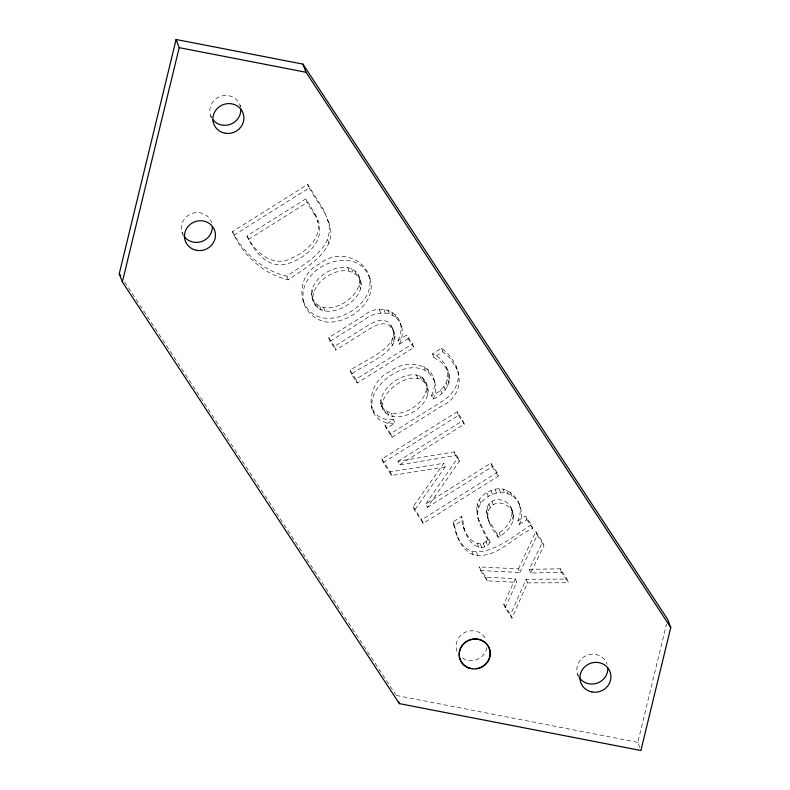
<?xml version="1.0" encoding="UTF-8"?>
<svg xmlns="http://www.w3.org/2000/svg" width="790" height="790" viewBox="0 0 790 790"><rect width="100%" height="100%" fill="white"/><g stroke="black" fill="none" stroke-linecap="round" stroke-linejoin="round"><path stroke-width="0.59" stroke-dasharray="3.95 2.96" d="M380.74 403.236C379.872 381.491 425.711 358.453 428.141 390.853C427.795 412.005 386.428 430.382 380.74 403.236L382.903 409.526M382.123 406.86C381.215 388.976 417.406 364.931 427.301 386.873M351.51 374.243L350.138 370.609C361.089 361 410.948 344.312 387.307 321.49L382.281 320.069L376.109 321.194L368.703 324.927L334.466 346.435L335.839 350.059L370.076 328.551L377.482 324.818L383.654 323.693L388.68 325.115C412.331 347.936 362.462 364.625 351.51 374.243L357.268 383.002L413.851 347.462L412.479 343.838L406.722 335.079L398.032 340.529L399.414 344.163L408.104 338.703L406.722 335.079M381.521 405.902C393.785 425.287 431.389 403.147 425.928 383.249M311.448 293.811C312.485 270.279 358.798 252.563 361.297 284.933C359.44 307.735 314.055 326.092 311.448 293.811L313.62 301.484M312.82 297.435C313.808 277.102 350.484 258.221 360.813 281.359M446.419 367.686C454.694 380.237 445.165 394.171 432.94 399.217L431.567 395.593C452.611 387.554 453.351 362.966 432.486 353.871L441.531 348.183C461.765 363.301 468.115 393.114 441.62 406.139L392.057 437.265L386.3 428.506L384.928 424.882L393.519 419.49L394.891 423.114L386.3 428.506M498.342 537.348L496.959 533.724C513.263 526.663 520.343 501.462 497.048 499.329C477.427 504.03 490.393 527.71 498.342 537.348C507.476 532.193 517.657 520.867 511.979 509.836M312.238 297.86C322.537 321.5 363.133 298.501 359.44 277.734M489.919 523.74C485.317 515.831 488.269 504.099 498.421 502.954C504.958 502.973 511.031 507.417 513.352 513.461M517.924 520.758L525.557 515.969L531.305 524.728L532.687 528.352C513.668 536.459 496.179 559.962 473.171 554.718C460.294 549.327 455.978 534.277 452.986 521.864L461.577 516.472L462.96 520.096A39.352 37.407 -20.8 0 0 468.845 539.057C472.746 546.512 484.3 551.292 489.701 542.779C478.691 524.58 465.053 497.552 495.073 489.257C513.184 485.021 527.157 509.175 519.297 524.392L517.924 520.758L519.869 515.169L520.373 509.817L519.425 504.711M479.145 521.607C469.388 494.747 512.7 479.49 520.798 508.335M639.732 747.439L637.797 742.343L666.493 624.13M232.487 231.608C243.656 253.314 262.715 270.595 286.839 276.214C305.068 263.238 337.577 247.033 327.386 219.107C341.981 248.416 307.498 266.309 288.222 279.838C262.971 273.903 242.649 255.121 232.487 231.608L307.725 184.366L323.712 209.903L328.768 222.731M398.032 340.529C410.326 315.911 382.676 299.44 363.311 315.941L328.709 337.676L330.092 341.3L335.839 350.059M399.414 344.163C402.545 337.715 403.68 329.963 400.402 323.357M431.567 395.593C444.889 366.382 409.22 355.925 389.816 371.586C365.859 381.758 362.106 425.464 394.891 423.114M432.94 399.217C436.643 392.699 436.416 384.779 433.256 378.104M511.96 618.165L510.577 614.531L526.081 579.248L567.013 579.1L568.395 582.724L527.463 582.872L511.96 618.165L505.175 607.826L503.793 604.202L515.297 578.695L485.85 577.213L479.066 566.884L518.487 568.889L519.869 572.513L480.438 570.508L479.066 566.884M505.175 607.826L516.67 582.319L515.297 578.695M518.487 568.889L535.808 531.581L542.592 541.92L543.974 545.544L530.623 573.017L561.611 572.394L568.395 582.724M519.869 572.513L537.19 535.215L535.808 531.581M530.623 573.017L529.241 569.393L542.592 541.92M425.988 503.793L457.963 457.617L454.211 451.91L398.061 461.281L399.434 464.905L455.583 455.534L459.336 461.251L427.36 507.417L425.988 503.793L490.807 463.088L496.999 472.509L498.381 476.133L423.144 523.375L414.543 510.291L413.17 506.667L443.832 463.266L445.204 466.89L414.543 510.291M486.403 541.239C480.182 547.273 471.156 541.515 467.473 535.432A39.352 37.407 -20.8 0 1 461.587 516.472M233.87 235.232L309.097 187.99L307.725 184.366M314.845 213.764C329.46 236.911 308.722 257.678 287.037 263.821C268.126 269.4 253.58 251.111 246.964 235.825L305.73 198.932L310.855 206.733L316.217 217.388L307.103 202.556L305.73 198.932M248.346 239.459L307.103 202.556M330.092 341.3L364.684 319.565C376.228 309.759 397.153 310.213 401.774 326.981M357.268 383.002L355.885 379.368L412.479 343.838M432.486 353.871L433.858 357.495L442.904 351.817L449.559 357.623L457.272 369.75M392.057 437.265L390.685 433.641L440.247 402.515C452.887 395.741 463.296 380.365 455.899 366.125M445.204 466.89L391.692 475.491L383.249 462.634L381.866 459.01L457.104 411.768L462.891 420.576L464.263 424.2L399.434 464.905M383.249 462.634L458.476 415.392L457.104 411.768M398.061 461.281L462.891 420.576M427.36 507.417L492.19 466.712L490.807 463.088M423.144 523.375L421.771 519.751L496.999 472.509M457.163 536.025L454.369 525.488L462.96 520.096M519.297 524.392L526.93 519.593L525.557 515.969M531.305 524.728C511.051 537.575 469.556 573.984 455.791 532.401M381.866 459.01L390.309 471.867L443.832 463.266M529.241 569.393L560.229 568.761L567.013 579.1M393.519 419.49C384.918 420.902 375.793 416.932 372.337 408.647L373.709 412.271M480.438 570.508L487.223 580.838L516.67 582.319M396.264 695.467L637.797 742.343M434.628 381.728C421.129 349.219 367.34 379.723 372.169 408.134L370.796 404.51M433.858 357.495L441.403 362.284L445.451 367.093L447.792 371.31M309.097 187.99L325.085 213.527M408.104 338.703L413.851 347.462M458.476 415.392L464.263 424.2M492.19 466.712L498.381 476.133M526.93 519.593L532.687 528.352M537.19 535.215L543.974 545.544M496.959 533.724L488.546 520.116M328.709 337.676L334.466 346.435M503.793 604.202L510.577 614.531M350.138 370.609L355.885 379.368M384.928 424.882L390.685 433.641M246.964 235.825C254.834 252.543 273.735 268.61 292.586 257.668C306.718 251.358 322.488 237.642 317.323 220.42L318.696 224.044M413.17 506.667L421.771 519.751M124.672 282.01L395.583 694.43M303.143 300.743C315.141 332.146 358.581 316.612 368.397 292.043C377.897 263.05 341.369 245.71 319.99 263.663C292.349 276.303 297.435 318.38 327.633 322.132C350.839 323.189 380.237 299.766 368.575 274.91M369.957 278.534C356.063 239.765 292.083 269.528 304.525 304.367M477.762 517.973L489.701 542.779L490.205 542.454L488.822 538.829L486.107 541.575L487.479 545.199M560.229 568.761L561.611 572.394M510.38 492.348L511.762 495.982M577.49 673.91L578.27 675.954M506.775 490.146L508.148 493.77M510.715 507.071L512.088 510.695M512.364 512.957L513.737 516.581M502.983 488.961L504.356 492.585M511.871 516.423L513.243 520.057M499.063 488.704L500.435 492.328M441.531 348.183L442.904 351.817M495.073 489.257L496.456 492.881M447.812 371.735L449.184 375.369M526.081 579.248L527.463 582.872M448.256 375.635L449.629 379.259M491.025 490.639L492.407 494.264M447.742 379.368L449.115 382.992M491.923 501.176L493.306 504.81M446.271 382.943L447.654 386.567M486.916 492.832L488.289 496.456M488.832 503.813L490.205 507.437M443.852 386.359L445.234 389.984M499.033 532.42L500.416 536.045M486.966 507.052L488.348 510.676M440.484 389.618L441.857 393.242M486.344 510.893L487.716 514.517M486.946 515.337L488.329 518.961M479.441 499.685L480.814 503.309M427.607 368.831L428.99 372.455M477.358 503.684L478.74 507.308M423.845 366.353L425.218 369.977M457.963 457.617L459.336 461.251M476.39 508.069L477.762 511.693M454.211 451.91L455.583 455.534M423.914 379.289L425.297 382.913M426.768 387.228L428.141 390.853M422.295 377.136L423.667 380.77M426.432 391.238L427.805 394.862M419.806 375.665L421.188 379.289M483.283 543.273L484.665 546.897M395.089 314.667L396.462 318.291M416.468 374.845L417.841 378.469M480.369 543.925L481.752 547.549M391.692 311.833L393.065 315.457M477.367 543.54L478.74 547.164M387.93 309.996L389.302 313.62M392.758 328.403L394.131 332.027M391.248 325.431L392.63 329.055M393.479 331.573L394.862 335.197M476.449 552.131L477.822 555.765M485.85 577.213L487.223 580.838M383.792 309.166L385.174 312.791M393.43 334.94L394.812 338.564M392.6 338.495L393.983 342.119M463.197 526.436L464.579 530.06M471.798 551.094L473.171 554.718M379.279 309.344L380.652 312.968M391.129 341.813L392.502 345.437M452.986 521.864L454.369 525.488M357.89 274.426L359.272 278.05M359.914 281.309L361.297 284.933M354.987 270.94L356.359 274.565M359.322 285.17L360.704 288.794M351.53 268.521L352.913 272.145M347.551 267.168L348.923 270.792M327.692 239.824L329.065 243.458M391.356 413.269L392.729 416.893M387.396 411.936L388.769 415.56M380.79 400.165L382.163 403.789M384.118 409.477L385.49 413.101M390.309 471.867L391.692 475.491M323.653 307.616L325.026 311.24M319.832 306.55L321.204 310.174M311.843 289.703L313.225 293.327M316.691 304.624L318.064 308.248M239.953 105.021L240.733 107.055M314.242 301.839L315.615 305.463M286.839 276.214L288.222 279.838M210.644 115.725L211.414 117.759M182.016 232.28L182.796 234.324M211.424 117.493A15.603 14.832 -20.8 0 1 220.232 96.429A15.603 14.832 -20.8 0 1 240.496 106.887M486.887 647.563A15.603 14.832 -20.8 0 1 461.785 657.586M457.084 651.483A15.603 14.832 -20.8 0 1 466.041 631.931A15.603 14.832 -20.8 0 1 486.067 639.9M578.655 676.586A15.603 14.832 -20.8 0 1 586.437 655.522A15.603 14.832 -20.8 0 1 607.194 664.351M183.685 235.775A15.603 14.832 -20.8 0 1 190.499 214.1A15.603 14.832 -20.8 0 1 211.72 222.721"/><path stroke-width="1.19" d="M119.251 273.755L176.111 39.5L302.916 64.109L667.649 619.36L670.75 627.517L640.897 750.5L399.365 703.623L122.351 281.912L119.251 273.755L120.603 275.819M122.351 281.912L179.212 47.657L176.111 39.5M179.212 47.657L306.016 72.265L670.75 627.517M302.916 64.109L306.016 72.265M398.585 701.579L399.365 703.623M240.772 108.803A15.603 14.832 -20.8 0 1 230.838 124.129A15.603 14.832 -20.8 0 1 213.043 119.912M607.846 668.172A15.603 14.832 -20.8 0 1 596.815 683.271A15.603 14.832 -20.8 0 1 579.159 677.415M472.213 668.666A15.603 14.832 -20.8 0 1 459.632 650.693A15.603 14.832 -20.8 0 1 479.747 639.584A15.603 14.832 -20.8 0 1 488.822 659.482M488.388 660.371A15.603 14.832 -20.8 0 1 476.261 668.636M212.372 226.542A15.603 14.832 -20.8 0 1 201.815 241.483A15.603 14.832 -20.8 0 1 184.238 236.575M591.888 691.931A15.603 14.832 -20.8 0 0 610.295 672.507A15.603 14.832 -20.8 0 0 584.146 667.432A15.603 14.832 -20.8 0 0 591.888 691.931M196.414 250.302A15.603 14.832 -20.8 0 0 214.821 230.878A15.603 14.832 -20.8 0 0 188.672 225.802A15.603 14.832 -20.8 0 0 196.414 250.302M225.456 133.273A15.603 14.832 -20.8 0 0 243.053 113.177A15.603 14.832 -20.8 0 0 216.677 109.129A15.603 14.832 -20.8 0 0 225.456 133.273M468.401 667.856A15.603 14.832 -20.8 0 0 490.165 651.997A15.603 14.832 -20.8 0 0 465.646 642.231A15.603 14.832 -20.8 0 0 468.401 667.856"/></g></svg>
